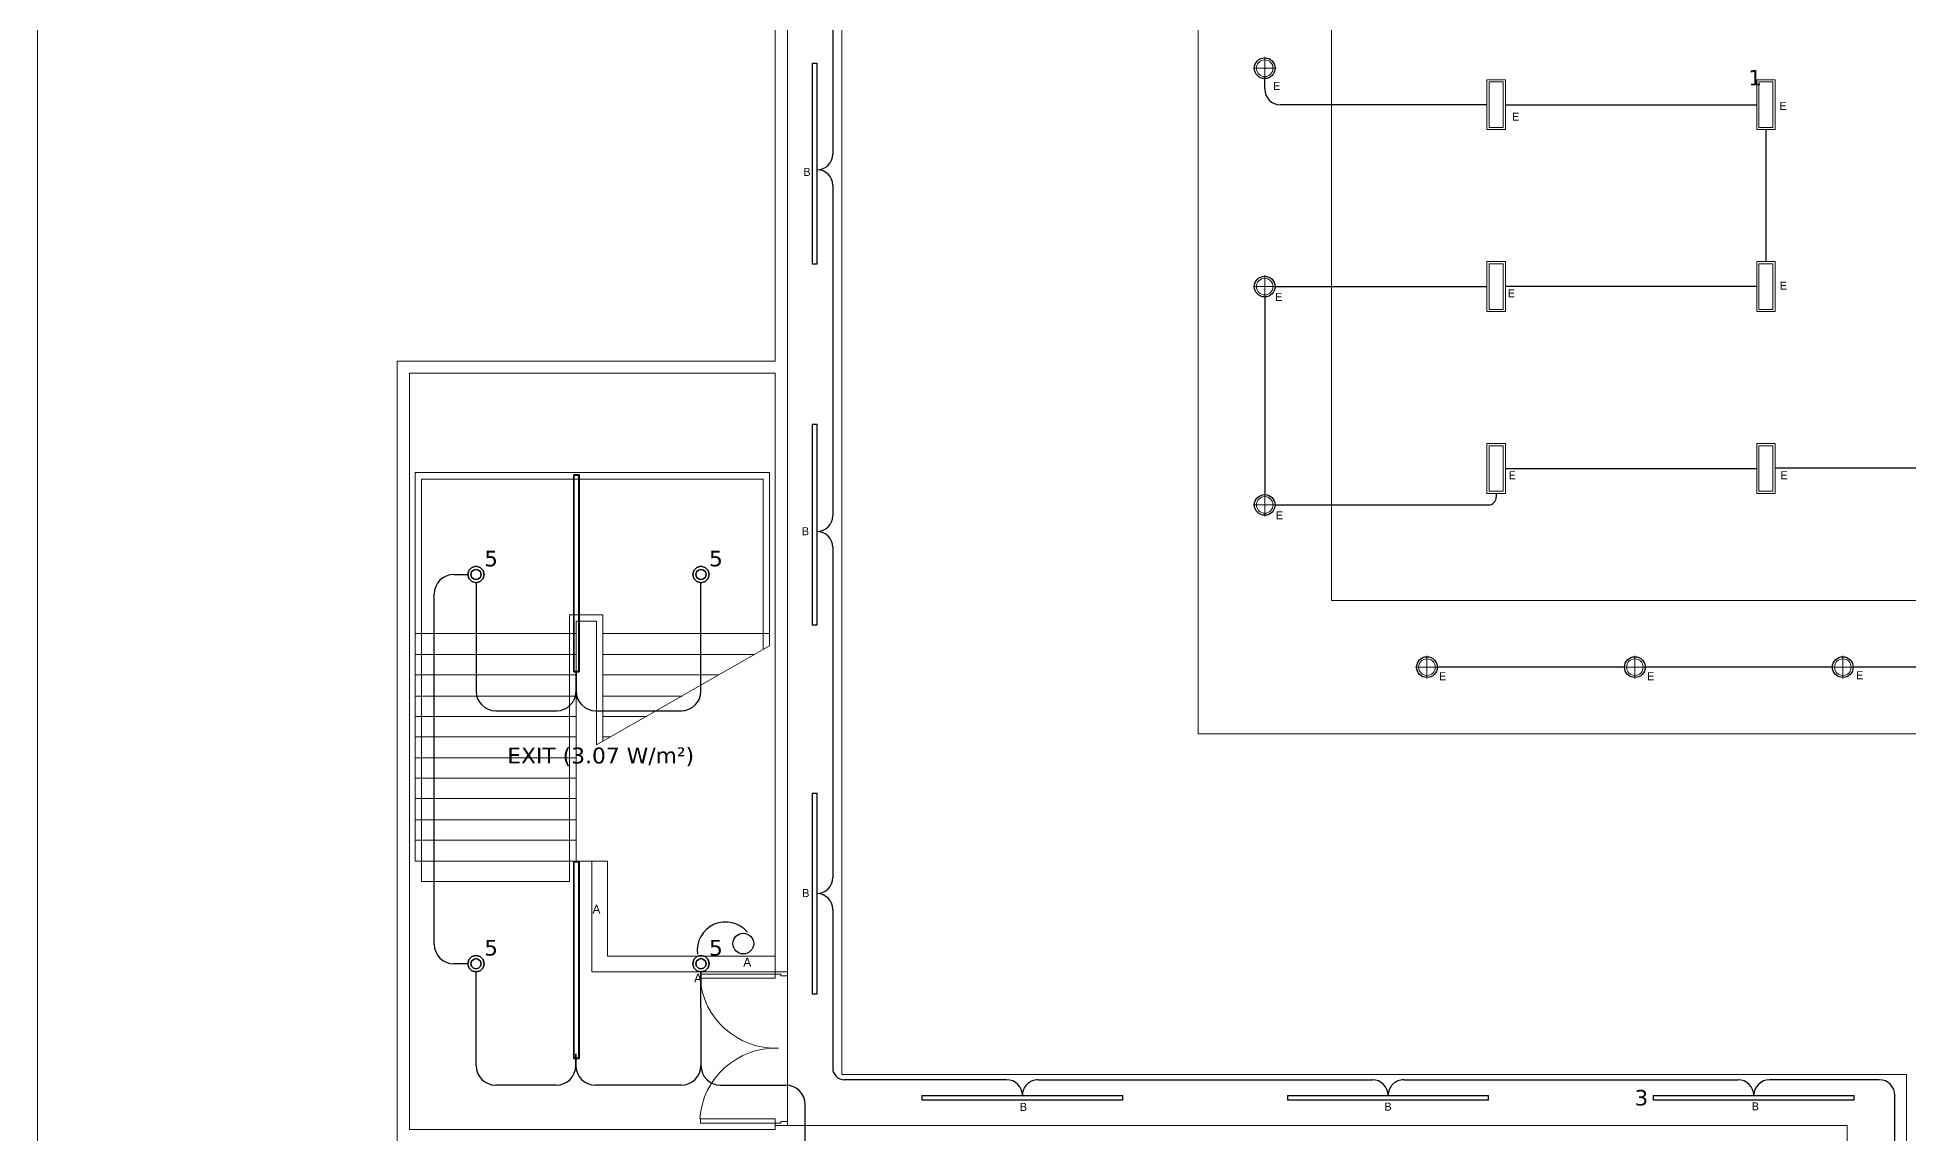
# Model space of a CAD drawing. Header units: inches. Extents: x -2 to 2474, y 1 to 287.
# Drawn here: x 5.35 to 46.24, y 136.59 to 160.55 of the extents above; entities that cross this region are included whole.
import ezdxf

# ---------------------------------------------------------------- set-up
doc = ezdxf.new("R2010")
doc.units = ezdxf.units.IN
doc.header["$MEASUREMENT"] = 0
for name, color, linetype in [('0.09', 2, 'Continuous'), ('0.25', 4, 'Continuous'), ('FLORESCENT', 2, 'Continuous'), ('PDF_0', 7, 'Continuous'), ('PDF_BORDER', 7, 'Continuous')]:
    doc.layers.add(name, color=color, linetype=linetype)
for name, color, linetype, true_color in [('DLX_APERT', 7, 'Continuous', 0x969696), ('DLX_CALC', 3, 'Continuous', 0x00ff00), ('DLX_DESC', 7, 'Continuous', 0x969696), ('DLX_LUM', 7, 'Continuous', 0xffd400), ('DLX_LUMKEY_IDX', 7, 'Continuous', 0x969696)]:
    doc.layers.add(name, color=color, linetype=linetype, true_color=true_color)
doc.layers.add('LIGHTS', color=1, linetype='Continuous', lineweight=0)
doc.styles.add('TableTextStyle', font='')
doc.styles.get('TableTextStyle').set_extended_font_data('VERDANA.TTF')

# ---------------------------------------------------------------- blocks, each defined once
blk = doc.blocks.new('FL')
at = {"color": 1}
for p, q in [((-220, 0), (220, 0)), ((0, -220), (0, 220))]:
    blk.add_line(p, q, dxfattribs=at)
blk.add_circle((0, 0), 160, dxfattribs=at)
at = {"layer": '0.09'}
blk.add_circle((0, 0), 200, dxfattribs=at)

msp = doc.modelspace()

# ---------------------------------------------------------------- linework, layer by layer
at = {"lineweight": 5}
for p, q in [((21.7371, 218.22183), (21.7422, 136.77047)), ((22.92814, 137.88653), (22.92814, 216.70837)), ((30.71414, 145.32785), (30.71414, 214.15903)), ((34.58395, 145.32785), (30.71414, 145.32785)), ((34.58395, 145.32785), (77.43942, 145.32785)), ((17.12236, 142.54527), (17.4653, 142.54527)), ((17.4653, 142.54527), (17.4653, 140.12874)), ((17.4653, 142.54527), (17.80824, 142.54527)), ((17.80824, 142.54527), (17.80824, 140.47168)), ((13.74632, 142.10106), (16.98021, 142.10106)), ((17.80824, 140.47168), (21.47567, 140.47168)), ((17.4653, 140.12874), (21.47567, 140.12874)), ((46.19618, 137.88653), (22.92814, 137.88653)), ((46.19618, 120.21643), (46.19618, 137.88653)), ((40.09719, 136.77047), (44.89839, 136.77047)), ((44.89839, 136.77047), (44.89839, 122.23574))]:
    msp.add_line(p, q, dxfattribs=at)
for points in [[(46.40343, 161.96058), (33.62915, 161.96058), (33.62915, 148.24286), (52.61927, 148.24286), (52.61927, 155.57327)], [(77.43942, 145.32785), (30.71414, 145.32785)]]:
    msp.add_lwpolyline(points, dxfattribs=at)
at = {"layer": '0.25'}
for p, q in [((22.73127, 165.21897), (22.73127, 157.99812)), ((32.17165, 159.41937), (32.17165, 159.62428)), ((37.02772, 159.07643), (32.51459, 159.07643)), ((37.02772, 159.07643), (37.02772, 159.07643)), ((37.43239, 159.07643), (42.92188, 159.07643)), ((42.92188, 159.07643), (42.92188, 159.07643)), ((43.12421, 158.53115), (43.12421, 155.647)), ((22.73127, 157.31224), (22.73127, 150.09138)), ((32.42106, 155.10172), (37.02772, 155.10172)), ((37.02772, 155.10172), (37.02772, 155.10172)), ((37.02772, 155.10172), (37.02772, 155.10172)), ((42.92188, 155.10172), (37.43239, 155.10172)), ((42.92188, 155.10172), (42.92188, 155.10172)), ((42.92188, 155.10172), (42.92188, 155.10172)), ((32.17165, 154.85231), (32.17165, 150.57916)), ((37.02772, 151.12701), (37.02772, 151.12701)), ((37.43239, 151.12701), (42.92188, 151.12701)), ((42.92188, 151.12701), (42.92188, 151.12701)), ((43.32655, 151.13987), (48.8932, 151.13987)), ((37.23005, 150.58173), (37.23005, 150.50122)), ((32.42106, 150.32975), (37.05858, 150.32975)), ((22.73127, 149.4055), (22.73127, 142.18465)), ((14.45036, 148.80896), (14.75835, 148.80896)), ((14.93791, 148.6294), (14.93791, 146.26166)), ((19.85212, 146.26166), (19.85212, 148.6294)), ((14.02168, 140.73227), (14.02168, 148.38028)), ((17.12236, 146.26166), (17.12236, 146.68528)), ((17.12236, 146.68528), (17.12236, 146.26166)), ((40.01062, 146.78536), (35.96545, 146.78536)), ((44.55461, 146.78536), (40.50944, 146.78536)), ((49.06903, 146.78536), (45.05343, 146.78536)), ((15.36658, 145.83298), (16.69368, 145.83298)), ((17.55104, 145.83298), (19.42344, 145.83298)), ((22.73127, 141.49273), (22.73127, 138.02623)), ((14.75835, 140.30359), (14.45036, 140.30359)), ((14.93791, 138.07936), (14.93791, 140.12403)), ((19.85212, 139.33529), (19.85212, 140.12403)), ((19.85212, 140.12403), (19.85212, 139.76396)), ((19.85212, 139.33529), (19.85212, 138.07936)), ((17.11824, 138.07936), (17.11824, 138.33645)), ((17.11824, 138.33645), (17.11824, 138.07936)), ((19.85212, 138.07936), (19.85212, 138.07936)), ((16.68956, 137.65068), (15.36658, 137.65068)), ((19.42344, 137.65068), (17.54691, 137.65068)), ((20.2808, 137.65068), (21.704, 137.65068)), ((26.5324, 137.76902), (22.98847, 137.76902)), ((26.87534, 137.42607), (26.87534, 137.42607)), ((26.87534, 137.42607), (26.87534, 137.42607)), ((27.21828, 137.76902), (34.52383, 137.76902)), ((34.86677, 137.42607), (34.86677, 137.42607)), ((35.20971, 137.76902), (42.51525, 137.76902)), ((42.8582, 137.42607), (42.8582, 137.42607)), ((45.60044, 137.76902), (43.20114, 137.76902)), ((45.94338, 133.28509), (45.94338, 137.42607)), ((22.13268, 128.46045), (22.13268, 137.222))]:
    msp.add_line(p, q, dxfattribs=at)
for centre, radius, start, end in [((32.51459, 159.41937), 0.34294, 180, 270), ((22.38832, 157.99812), 0.34294, 270, 0), ((22.38832, 157.31224), 0.34294, 0, 90), ((37.05858, 150.50122), 0.17147, 270, 0), ((22.38832, 150.09138), 0.34294, 270, 0), ((22.38832, 149.4055), 0.34294, 0, 90), ((14.45036, 148.38028), 0.42868, 90, 180), ((15.36658, 146.26166), 0.42868, 180, 270), ((16.69368, 146.26166), 0.42868, 270, 0), ((17.55104, 146.26166), 0.42868, 180, 270), ((19.42344, 146.26166), 0.42868, 270, 0), ((22.38832, 142.18465), 0.34294, 270, 0), ((22.38832, 141.49273), 0.34294, 0, 90), ((14.45036, 140.73227), 0.42868, 180, 270), ((15.36658, 138.07936), 0.42868, 180, 270), ((16.68956, 138.07936), 0.42868, 270, 0), ((17.54691, 138.07936), 0.42868, 180, 270), ((19.42344, 138.07936), 0.42868, 270, 0), ((20.2808, 138.07936), 0.42868, 180, 270), ((22.98847, 138.02623), 0.25721, 180, 270), ((21.704, 137.222), 0.42868, 0, 90), ((26.5324, 137.42607), 0.34294, 0, 90), ((27.21828, 137.42607), 0.34294, 89.999999, 180), ((34.52383, 137.42607), 0.34294, 0, 89.999999), ((35.20971, 137.42607), 0.34294, 89.999999, 180), ((42.51525, 137.42607), 0.34294, 0, 89.999999), ((43.20114, 137.42607), 0.34294, 90, 180), ((45.60044, 137.42607), 0.34294, 0, 90)]:
    msp.add_arc(centre, radius, start, end, dxfattribs=at)
at = {"layer": 'Defpoints', "color": 3, "transparency": 33554585}
msp.add_circle((20.77709, 140.74381), 0.22679, dxfattribs=at)
at = {"layer": 'DLX_APERT'}
msp.add_polyline3d([(21.33583, 136.71965, 0), (21.33583, 136.71965, 0)], dxfattribs=at)
msp.add_polyline3d([(21.33583, 136.71965, 0), (21.33583, 136.71965, 0)], dxfattribs=at)
at = {"layer": 'DLX_CALC', "transparency": 33554585}
msp.add_arc((20.39048, 140.59719), 0.62002, 39.656196, 187.55003, dxfattribs=at)
at = {"layer": 'DLX_LUM', "lineweight": 5, "transparency": 33554585}
for points in [[(37.07573, 154.60445, 0), (37.37752, 154.60445, 0)], [(37.37752, 154.60445, 0), (37.07573, 154.60445, 0)], [(42.96989, 154.60445, 0), (43.27168, 154.60445, 0)], [(43.27168, 154.60445, 0), (42.96989, 154.60445, 0)], [(37.07573, 150.62974, 0), (37.37752, 150.62974, 0)], [(37.37752, 150.62974, 0), (37.07573, 150.62974, 0)], [(42.96989, 150.62974, 0), (43.27168, 150.62974, 0)], [(43.27168, 150.62974, 0), (42.96989, 150.62974, 0)]]:
    msp.add_polyline3d(points, dxfattribs=at)
at = {"layer": 'DLX_LUM'}
for points in [[(17.0709, 150.98711, 0), (17.0709, 146.68528, 0)], [(17.0709, 146.68528, 0), (17.0709, 150.98711, 0)], [(17.0709, 150.98711, 0), (17.0709, 150.98711, 0)], [(17.18809, 150.98711, 0), (17.0709, 150.98711, 0)], [(17.0709, 150.98711, 0), (17.0709, 150.98711, 0)], [(17.0709, 150.98711, 0), (17.18809, 150.98711, 0)], [(17.0709, 150.98711, 0), (17.18809, 150.98711, 0)], [(17.0709, 146.68528, 0), (17.0709, 150.98711, 0)], [(17.18809, 150.98711, 0), (17.0709, 150.98711, 0)], [(17.0709, 150.98711, 0), (17.0709, 146.68528, 0)], [(17.07468, 150.98427, 0), (17.07468, 146.68811, 0)], [(17.18431, 150.98427, 0), (17.07468, 150.98427, 0)], [(17.07468, 146.68811, 0), (17.07468, 150.98427, 0)], [(17.07468, 150.98427, 0), (17.18431, 150.98427, 0)], [(17.18431, 146.68811, 0), (17.18431, 150.98427, 0)], [(17.18431, 150.98427, 0), (17.18431, 146.68811, 0)], [(17.18809, 146.68528, 0), (17.18809, 150.98711, 0)], [(17.18809, 150.98711, 0), (17.18809, 150.98711, 0)], [(17.18809, 150.98711, 0), (17.18809, 146.68528, 0)], [(17.18809, 150.98711, 0), (17.18809, 150.98711, 0)], [(17.18809, 150.98711, 0), (17.18809, 146.68528, 0)], [(17.18809, 146.68528, 0), (17.18809, 150.98711, 0)], [(14.7824, 148.89874, 0), (14.75835, 148.80896, 0)], [(14.75835, 148.80896, 0), (14.7824, 148.89874, 0)], [(14.75835, 148.80896, 0), (14.7824, 148.89874, 0)], [(14.7824, 148.89874, 0), (14.75835, 148.80896, 0)], [(14.84813, 148.96446, 0), (14.7824, 148.89874, 0)], [(14.7824, 148.89874, 0), (14.84813, 148.96446, 0)], [(14.7824, 148.89874, 0), (14.84813, 148.96446, 0)], [(14.84813, 148.96446, 0), (14.7824, 148.89874, 0)], [(14.7824, 148.89874, 0), (14.7824, 148.89874, 0)], [(14.7824, 148.89874, 0), (14.7824, 148.89874, 0)], [(14.84133, 148.86472, 0), (14.82639, 148.80896, 0)], [(14.82639, 148.80896, 0), (14.84133, 148.86472, 0)], [(14.88215, 148.90553, 0), (14.84133, 148.86472, 0)], [(14.84133, 148.86472, 0), (14.88215, 148.90553, 0)], [(14.93791, 148.98852, 0), (14.84813, 148.96446, 0)], [(14.84813, 148.96446, 0), (14.93791, 148.98852, 0)], [(14.84813, 148.96446, 0), (14.93791, 148.98852, 0)], [(14.93791, 148.98852, 0), (14.84813, 148.96446, 0)], [(14.84813, 148.96446, 0), (14.84813, 148.96446, 0)], [(14.84813, 148.96446, 0), (14.84813, 148.96446, 0)], [(14.93791, 148.92047, 0), (14.88215, 148.90553, 0)], [(14.88215, 148.90553, 0), (14.93791, 148.92047, 0)], [(15.02768, 148.96446, 0), (14.93791, 148.98852, 0)], [(14.93791, 148.98852, 0), (14.93791, 148.98852, 0)], [(14.93791, 148.98852, 0), (15.02768, 148.96446, 0)], [(14.93791, 148.98852, 0), (14.93791, 148.98852, 0)], [(14.93791, 148.98852, 0), (15.02768, 148.96446, 0)], [(15.02768, 148.96446, 0), (14.93791, 148.98852, 0)], [(14.99366, 148.90553, 0), (14.93791, 148.92047, 0)], [(14.93791, 148.92047, 0), (14.99366, 148.90553, 0)], [(15.03448, 148.86472, 0), (14.99366, 148.90553, 0)], [(14.99366, 148.90553, 0), (15.03448, 148.86472, 0)], [(15.09341, 148.89874, 0), (15.02768, 148.96446, 0)], [(15.02768, 148.96446, 0), (15.02768, 148.96446, 0)], [(15.02768, 148.96446, 0), (15.09341, 148.89874, 0)], [(15.02768, 148.96446, 0), (15.02768, 148.96446, 0)], [(15.02768, 148.96446, 0), (15.09341, 148.89874, 0)], [(15.09341, 148.89874, 0), (15.02768, 148.96446, 0)], [(15.04942, 148.80896, 0), (15.03448, 148.86472, 0)], [(15.03448, 148.86472, 0), (15.04942, 148.80896, 0)], [(15.11746, 148.80896, 0), (15.09341, 148.89874, 0)], [(15.09341, 148.89874, 0), (15.09341, 148.89874, 0)], [(15.09341, 148.89874, 0), (15.11746, 148.80896, 0)], [(15.09341, 148.89874, 0), (15.09341, 148.89874, 0)], [(15.09341, 148.89874, 0), (15.11746, 148.80896, 0)], [(15.11746, 148.80896, 0), (15.09341, 148.89874, 0)], [(19.69662, 148.89874, 0), (19.67256, 148.80896, 0)], [(19.67256, 148.80896, 0), (19.69662, 148.89874, 0)], [(19.67256, 148.80896, 0), (19.69662, 148.89874, 0)], [(19.69662, 148.89874, 0), (19.67256, 148.80896, 0)], [(19.76234, 148.96446, 0), (19.69662, 148.89874, 0)], [(19.69662, 148.89874, 0), (19.76234, 148.96446, 0)], [(19.69662, 148.89874, 0), (19.76234, 148.96446, 0)], [(19.76234, 148.96446, 0), (19.69662, 148.89874, 0)], [(19.69662, 148.89874, 0), (19.69662, 148.89874, 0)], [(19.69662, 148.89874, 0), (19.69662, 148.89874, 0)], [(19.75554, 148.86472, 0), (19.7406, 148.80896, 0)], [(19.7406, 148.80896, 0), (19.75554, 148.86472, 0)], [(19.79636, 148.90553, 0), (19.75554, 148.86472, 0)], [(19.75554, 148.86472, 0), (19.79636, 148.90553, 0)], [(19.85212, 148.98852, 0), (19.76234, 148.96446, 0)], [(19.76234, 148.96446, 0), (19.85212, 148.98852, 0)], [(19.76234, 148.96446, 0), (19.85212, 148.98852, 0)], [(19.85212, 148.98852, 0), (19.76234, 148.96446, 0)], [(19.76234, 148.96446, 0), (19.76234, 148.96446, 0)], [(19.76234, 148.96446, 0), (19.76234, 148.96446, 0)], [(19.85212, 148.92047, 0), (19.79636, 148.90553, 0)], [(19.79636, 148.90553, 0), (19.85212, 148.92047, 0)], [(19.9419, 148.96446, 0), (19.85212, 148.98852, 0)], [(19.85212, 148.98852, 0), (19.85212, 148.98852, 0)], [(19.85212, 148.98852, 0), (19.9419, 148.96446, 0)], [(19.85212, 148.98852, 0), (19.85212, 148.98852, 0)], [(19.85212, 148.98852, 0), (19.9419, 148.96446, 0)], [(19.9419, 148.96446, 0), (19.85212, 148.98852, 0)], [(19.90788, 148.90553, 0), (19.85212, 148.92047, 0)], [(19.85212, 148.92047, 0), (19.90788, 148.90553, 0)], [(19.94869, 148.86472, 0), (19.90788, 148.90553, 0)], [(19.90788, 148.90553, 0), (19.94869, 148.86472, 0)], [(20.00762, 148.89874, 0), (19.9419, 148.96446, 0)], [(19.9419, 148.96446, 0), (19.9419, 148.96446, 0)], [(19.9419, 148.96446, 0), (20.00762, 148.89874, 0)], [(19.9419, 148.96446, 0), (19.9419, 148.96446, 0)], [(19.9419, 148.96446, 0), (20.00762, 148.89874, 0)], [(20.00762, 148.89874, 0), (19.9419, 148.96446, 0)], [(19.96363, 148.80896, 0), (19.94869, 148.86472, 0)], [(19.94869, 148.86472, 0), (19.96363, 148.80896, 0)], [(20.03168, 148.80896, 0), (20.00762, 148.89874, 0)], [(20.00762, 148.89874, 0), (20.00762, 148.89874, 0)], [(20.00762, 148.89874, 0), (20.03168, 148.80896, 0)], [(20.00762, 148.89874, 0), (20.00762, 148.89874, 0)], [(20.00762, 148.89874, 0), (20.03168, 148.80896, 0)], [(20.03168, 148.80896, 0), (20.00762, 148.89874, 0)], [(14.75835, 148.80896, 0), (14.75835, 148.80896, 0)], [(14.75835, 148.80896, 0), (14.7824, 148.71918, 0)], [(14.7824, 148.71918, 0), (14.75835, 148.80896, 0)], [(14.75835, 148.80896, 0), (14.75835, 148.80896, 0)], [(14.7824, 148.71918, 0), (14.75835, 148.80896, 0)], [(14.75835, 148.80896, 0), (14.7824, 148.71918, 0)], [(14.7824, 148.71918, 0), (14.7824, 148.71918, 0)], [(14.7824, 148.71918, 0), (14.84813, 148.65346, 0)], [(14.84813, 148.65346, 0), (14.7824, 148.71918, 0)], [(14.7824, 148.71918, 0), (14.7824, 148.71918, 0)], [(14.84813, 148.65346, 0), (14.7824, 148.71918, 0)], [(14.7824, 148.71918, 0), (14.84813, 148.65346, 0)], [(14.82639, 148.80896, 0), (14.84133, 148.75321, 0)], [(14.84133, 148.75321, 0), (14.82639, 148.80896, 0)], [(14.84133, 148.75321, 0), (14.88215, 148.71239, 0)], [(14.88215, 148.71239, 0), (14.84133, 148.75321, 0)], [(14.84813, 148.65346, 0), (14.84813, 148.65346, 0)], [(14.84813, 148.65346, 0), (14.93791, 148.6294, 0)], [(14.93791, 148.6294, 0), (14.84813, 148.65346, 0)], [(14.84813, 148.65346, 0), (14.84813, 148.65346, 0)], [(14.93791, 148.6294, 0), (14.84813, 148.65346, 0)], [(14.84813, 148.65346, 0), (14.93791, 148.6294, 0)], [(14.88215, 148.71239, 0), (14.93791, 148.69745, 0)], [(14.93791, 148.69745, 0), (14.88215, 148.71239, 0)], [(14.93791, 148.69745, 0), (14.99366, 148.71239, 0)], [(14.99366, 148.71239, 0), (14.93791, 148.69745, 0)], [(14.93791, 148.6294, 0), (15.02768, 148.65346, 0)], [(15.02768, 148.65346, 0), (14.93791, 148.6294, 0)], [(15.02768, 148.65346, 0), (14.93791, 148.6294, 0)], [(14.93791, 148.6294, 0), (15.02768, 148.65346, 0)], [(14.93791, 148.6294, 0), (14.93791, 148.6294, 0)], [(14.93791, 148.6294, 0), (14.93791, 148.6294, 0)], [(14.99366, 148.71239, 0), (15.03448, 148.75321, 0)], [(15.03448, 148.75321, 0), (14.99366, 148.71239, 0)], [(15.02768, 148.65346, 0), (15.09341, 148.71918, 0)], [(15.09341, 148.71918, 0), (15.02768, 148.65346, 0)], [(15.09341, 148.71918, 0), (15.02768, 148.65346, 0)], [(15.02768, 148.65346, 0), (15.09341, 148.71918, 0)], [(15.02768, 148.65346, 0), (15.02768, 148.65346, 0)], [(15.02768, 148.65346, 0), (15.02768, 148.65346, 0)], [(15.03448, 148.75321, 0), (15.04942, 148.80896, 0)], [(15.04942, 148.80896, 0), (15.03448, 148.75321, 0)], [(15.09341, 148.71918, 0), (15.11746, 148.80896, 0)], [(15.11746, 148.80896, 0), (15.09341, 148.71918, 0)], [(15.11746, 148.80896, 0), (15.09341, 148.71918, 0)], [(15.09341, 148.71918, 0), (15.11746, 148.80896, 0)], [(15.09341, 148.71918, 0), (15.09341, 148.71918, 0)], [(15.09341, 148.71918, 0), (15.09341, 148.71918, 0)], [(15.11746, 148.80896, 0), (15.11746, 148.80896, 0)], [(15.11746, 148.80896, 0), (15.11746, 148.80896, 0)], [(19.67256, 148.80896, 0), (19.67256, 148.80896, 0)], [(19.67256, 148.80896, 0), (19.69662, 148.71918, 0)], [(19.69662, 148.71918, 0), (19.67256, 148.80896, 0)], [(19.67256, 148.80896, 0), (19.67256, 148.80896, 0)], [(19.69662, 148.71918, 0), (19.67256, 148.80896, 0)], [(19.67256, 148.80896, 0), (19.69662, 148.71918, 0)], [(19.69662, 148.71918, 0), (19.69662, 148.71918, 0)], [(19.69662, 148.71918, 0), (19.76234, 148.65346, 0)], [(19.76234, 148.65346, 0), (19.69662, 148.71918, 0)], [(19.69662, 148.71918, 0), (19.69662, 148.71918, 0)], [(19.76234, 148.65346, 0), (19.69662, 148.71918, 0)], [(19.69662, 148.71918, 0), (19.76234, 148.65346, 0)], [(19.7406, 148.80896, 0), (19.75554, 148.75321, 0)], [(19.75554, 148.75321, 0), (19.7406, 148.80896, 0)], [(19.75554, 148.75321, 0), (19.79636, 148.71239, 0)], [(19.79636, 148.71239, 0), (19.75554, 148.75321, 0)], [(19.76234, 148.65346, 0), (19.76234, 148.65346, 0)], [(19.76234, 148.65346, 0), (19.85212, 148.6294, 0)], [(19.85212, 148.6294, 0), (19.76234, 148.65346, 0)], [(19.76234, 148.65346, 0), (19.76234, 148.65346, 0)], [(19.85212, 148.6294, 0), (19.76234, 148.65346, 0)], [(19.76234, 148.65346, 0), (19.85212, 148.6294, 0)], [(19.79636, 148.71239, 0), (19.85212, 148.69745, 0)], [(19.85212, 148.69745, 0), (19.79636, 148.71239, 0)], [(19.85212, 148.69745, 0), (19.90788, 148.71239, 0)], [(19.90788, 148.71239, 0), (19.85212, 148.69745, 0)], [(19.85212, 148.6294, 0), (19.9419, 148.65346, 0)], [(19.9419, 148.65346, 0), (19.85212, 148.6294, 0)], [(19.9419, 148.65346, 0), (19.85212, 148.6294, 0)], [(19.85212, 148.6294, 0), (19.9419, 148.65346, 0)], [(19.85212, 148.6294, 0), (19.85212, 148.6294, 0)], [(19.85212, 148.6294, 0), (19.85212, 148.6294, 0)], [(19.90788, 148.71239, 0), (19.94869, 148.75321, 0)], [(19.94869, 148.75321, 0), (19.90788, 148.71239, 0)], [(19.9419, 148.65346, 0), (20.00762, 148.71918, 0)], [(20.00762, 148.71918, 0), (19.9419, 148.65346, 0)], [(20.00762, 148.71918, 0), (19.9419, 148.65346, 0)], [(19.9419, 148.65346, 0), (20.00762, 148.71918, 0)], [(19.9419, 148.65346, 0), (19.9419, 148.65346, 0)], [(19.9419, 148.65346, 0), (19.9419, 148.65346, 0)], [(19.94869, 148.75321, 0), (19.96363, 148.80896, 0)], [(19.96363, 148.80896, 0), (19.94869, 148.75321, 0)], [(20.00762, 148.71918, 0), (20.03168, 148.80896, 0)], [(20.03168, 148.80896, 0), (20.00762, 148.71918, 0)], [(20.03168, 148.80896, 0), (20.00762, 148.71918, 0)], [(20.00762, 148.71918, 0), (20.03168, 148.80896, 0)], [(20.00762, 148.71918, 0), (20.00762, 148.71918, 0)], [(20.00762, 148.71918, 0), (20.00762, 148.71918, 0)], [(20.03168, 148.80896, 0), (20.03168, 148.80896, 0)], [(20.03168, 148.80896, 0), (20.03168, 148.80896, 0)], [(17.0709, 146.68528, 0), (17.0709, 146.68528, 0)], [(17.0709, 146.68528, 0), (17.18809, 146.68528, 0)], [(17.18809, 146.68528, 0), (17.0709, 146.68528, 0)], [(17.0709, 146.68528, 0), (17.0709, 146.68528, 0)], [(17.18809, 146.68528, 0), (17.0709, 146.68528, 0)], [(17.0709, 146.68528, 0), (17.18809, 146.68528, 0)], [(17.07468, 146.68811, 0), (17.18431, 146.68811, 0)], [(17.18431, 146.68811, 0), (17.07468, 146.68811, 0)], [(17.18809, 146.68528, 0), (17.18809, 146.68528, 0)], [(17.18809, 146.68528, 0), (17.18809, 146.68528, 0)], [(17.0709, 142.5362, 0), (17.0709, 138.23437, 0)], [(17.0709, 138.23437, 0), (17.0709, 142.5362, 0)], [(17.0709, 142.5362, 0), (17.0709, 142.5362, 0)], [(17.18809, 142.5362, 0), (17.0709, 142.5362, 0)], [(17.0709, 142.5362, 0), (17.0709, 142.5362, 0)], [(17.0709, 142.5362, 0), (17.18809, 142.5362, 0)], [(17.0709, 142.5362, 0), (17.18809, 142.5362, 0)], [(17.0709, 138.23437, 0), (17.0709, 142.5362, 0)], [(17.18809, 142.5362, 0), (17.0709, 142.5362, 0)], [(17.0709, 142.5362, 0), (17.0709, 138.23437, 0)], [(17.07468, 142.53336, 0), (17.07468, 138.2372, 0)], [(17.18431, 142.53336, 0), (17.07468, 142.53336, 0)], [(17.07468, 138.2372, 0), (17.07468, 142.53336, 0)], [(17.07468, 142.53336, 0), (17.18431, 142.53336, 0)], [(17.18431, 138.2372, 0), (17.18431, 142.53336, 0)], [(17.18431, 142.53336, 0), (17.18431, 138.2372, 0)], [(17.18809, 138.23437, 0), (17.18809, 142.5362, 0)], [(17.18809, 142.5362, 0), (17.18809, 142.5362, 0)], [(17.18809, 142.5362, 0), (17.18809, 138.23437, 0)], [(17.18809, 142.5362, 0), (17.18809, 142.5362, 0)], [(17.18809, 142.5362, 0), (17.18809, 138.23437, 0)], [(17.18809, 138.23437, 0), (17.18809, 142.5362, 0)], [(14.7824, 140.39337, 0), (14.75835, 140.30359, 0)], [(14.75835, 140.30359, 0), (14.7824, 140.39337, 0)], [(14.75835, 140.30359, 0), (14.7824, 140.39337, 0)], [(14.7824, 140.39337, 0), (14.75835, 140.30359, 0)], [(14.75835, 140.30359, 0), (14.75835, 140.30359, 0)], [(14.75835, 140.30359, 0), (14.7824, 140.21381, 0)], [(14.7824, 140.21381, 0), (14.75835, 140.30359, 0)], [(14.75835, 140.30359, 0), (14.75835, 140.30359, 0)], [(14.7824, 140.21381, 0), (14.75835, 140.30359, 0)], [(14.75835, 140.30359, 0), (14.7824, 140.21381, 0)], [(14.84813, 140.45909, 0), (14.7824, 140.39337, 0)], [(14.7824, 140.39337, 0), (14.84813, 140.45909, 0)], [(14.7824, 140.39337, 0), (14.84813, 140.45909, 0)], [(14.84813, 140.45909, 0), (14.7824, 140.39337, 0)], [(14.7824, 140.39337, 0), (14.7824, 140.39337, 0)], [(14.7824, 140.39337, 0), (14.7824, 140.39337, 0)], [(14.84133, 140.35935, 0), (14.82639, 140.30359, 0)], [(14.82639, 140.30359, 0), (14.84133, 140.35935, 0)], [(14.82639, 140.30359, 0), (14.84133, 140.24784, 0)], [(14.84133, 140.24784, 0), (14.82639, 140.30359, 0)], [(14.88215, 140.40017, 0), (14.84133, 140.35935, 0)], [(14.84133, 140.35935, 0), (14.88215, 140.40017, 0)], [(14.93791, 140.48315, 0), (14.84813, 140.45909, 0)], [(14.84813, 140.45909, 0), (14.93791, 140.48315, 0)], [(14.84813, 140.45909, 0), (14.93791, 140.48315, 0)], [(14.93791, 140.48315, 0), (14.84813, 140.45909, 0)], [(14.84813, 140.45909, 0), (14.84813, 140.45909, 0)], [(14.84813, 140.45909, 0), (14.84813, 140.45909, 0)], [(14.93791, 140.4151, 0), (14.88215, 140.40017, 0)], [(14.88215, 140.40017, 0), (14.93791, 140.4151, 0)], [(15.02768, 140.45909, 0), (14.93791, 140.48315, 0)], [(14.93791, 140.48315, 0), (14.93791, 140.48315, 0)], [(14.93791, 140.48315, 0), (15.02768, 140.45909, 0)], [(14.93791, 140.48315, 0), (14.93791, 140.48315, 0)], [(14.93791, 140.48315, 0), (15.02768, 140.45909, 0)], [(15.02768, 140.45909, 0), (14.93791, 140.48315, 0)], [(14.99366, 140.40017, 0), (14.93791, 140.4151, 0)], [(14.93791, 140.4151, 0), (14.99366, 140.40017, 0)], [(15.03448, 140.35935, 0), (14.99366, 140.40017, 0)], [(14.99366, 140.40017, 0), (15.03448, 140.35935, 0)], [(15.09341, 140.39337, 0), (15.02768, 140.45909, 0)], [(15.02768, 140.45909, 0), (15.02768, 140.45909, 0)], [(15.02768, 140.45909, 0), (15.09341, 140.39337, 0)], [(15.02768, 140.45909, 0), (15.02768, 140.45909, 0)], [(15.02768, 140.45909, 0), (15.09341, 140.39337, 0)], [(15.09341, 140.39337, 0), (15.02768, 140.45909, 0)], [(15.04942, 140.30359, 0), (15.03448, 140.35935, 0)], [(15.03448, 140.35935, 0), (15.04942, 140.30359, 0)], [(15.03448, 140.24784, 0), (15.04942, 140.30359, 0)], [(15.04942, 140.30359, 0), (15.03448, 140.24784, 0)], [(15.11746, 140.30359, 0), (15.09341, 140.39337, 0)], [(15.09341, 140.39337, 0), (15.09341, 140.39337, 0)], [(15.09341, 140.39337, 0), (15.11746, 140.30359, 0)], [(15.09341, 140.39337, 0), (15.09341, 140.39337, 0)], [(15.09341, 140.39337, 0), (15.11746, 140.30359, 0)], [(15.11746, 140.30359, 0), (15.09341, 140.39337, 0)], [(15.09341, 140.21381, 0), (15.11746, 140.30359, 0)], [(15.11746, 140.30359, 0), (15.09341, 140.21381, 0)], [(15.11746, 140.30359, 0), (15.09341, 140.21381, 0)], [(15.09341, 140.21381, 0), (15.11746, 140.30359, 0)], [(15.11746, 140.30359, 0), (15.11746, 140.30359, 0)], [(15.11746, 140.30359, 0), (15.11746, 140.30359, 0)], [(19.69662, 140.39337, 0), (19.67256, 140.30359, 0)], [(19.67256, 140.30359, 0), (19.69662, 140.39337, 0)], [(19.67256, 140.30359, 0), (19.69662, 140.39337, 0)], [(19.69662, 140.39337, 0), (19.67256, 140.30359, 0)], [(19.67256, 140.30359, 0), (19.67256, 140.30359, 0)], [(19.67256, 140.30359, 0), (19.69662, 140.21381, 0)], [(19.69662, 140.21381, 0), (19.67256, 140.30359, 0)], [(19.67256, 140.30359, 0), (19.67256, 140.30359, 0)], [(19.69662, 140.21381, 0), (19.67256, 140.30359, 0)], [(19.67256, 140.30359, 0), (19.69662, 140.21381, 0)], [(19.76234, 140.45909, 0), (19.69662, 140.39337, 0)], [(19.69662, 140.39337, 0), (19.76234, 140.45909, 0)], [(19.69662, 140.39337, 0), (19.76234, 140.45909, 0)], [(19.76234, 140.45909, 0), (19.69662, 140.39337, 0)], [(19.69662, 140.39337, 0), (19.69662, 140.39337, 0)], [(19.69662, 140.39337, 0), (19.69662, 140.39337, 0)], [(19.75554, 140.35935, 0), (19.7406, 140.30359, 0)], [(19.7406, 140.30359, 0), (19.75554, 140.35935, 0)], [(19.7406, 140.30359, 0), (19.75554, 140.24784, 0)], [(19.75554, 140.24784, 0), (19.7406, 140.30359, 0)], [(19.79636, 140.40017, 0), (19.75554, 140.35935, 0)], [(19.75554, 140.35935, 0), (19.79636, 140.40017, 0)], [(19.85212, 140.48315, 0), (19.76234, 140.45909, 0)], [(19.76234, 140.45909, 0), (19.85212, 140.48315, 0)], [(19.76234, 140.45909, 0), (19.85212, 140.48315, 0)], [(19.85212, 140.48315, 0), (19.76234, 140.45909, 0)], [(19.76234, 140.45909, 0), (19.76234, 140.45909, 0)], [(19.76234, 140.45909, 0), (19.76234, 140.45909, 0)], [(19.85212, 140.4151, 0), (19.79636, 140.40017, 0)], [(19.79636, 140.40017, 0), (19.85212, 140.4151, 0)], [(19.9419, 140.45909, 0), (19.85212, 140.48315, 0)], [(19.85212, 140.48315, 0), (19.85212, 140.48315, 0)], [(19.85212, 140.48315, 0), (19.9419, 140.45909, 0)], [(19.85212, 140.48315, 0), (19.85212, 140.48315, 0)], [(19.85212, 140.48315, 0), (19.9419, 140.45909, 0)], [(19.9419, 140.45909, 0), (19.85212, 140.48315, 0)], [(19.90788, 140.40017, 0), (19.85212, 140.4151, 0)], [(19.85212, 140.4151, 0), (19.90788, 140.40017, 0)], [(19.94869, 140.35935, 0), (19.90788, 140.40017, 0)], [(19.90788, 140.40017, 0), (19.94869, 140.35935, 0)], [(20.00762, 140.39337, 0), (19.9419, 140.45909, 0)], [(19.9419, 140.45909, 0), (19.9419, 140.45909, 0)], [(19.9419, 140.45909, 0), (20.00762, 140.39337, 0)], [(19.9419, 140.45909, 0), (19.9419, 140.45909, 0)], [(19.9419, 140.45909, 0), (20.00762, 140.39337, 0)], [(20.00762, 140.39337, 0), (19.9419, 140.45909, 0)], [(19.96363, 140.30359, 0), (19.94869, 140.35935, 0)], [(19.94869, 140.35935, 0), (19.96363, 140.30359, 0)], [(19.94869, 140.24784, 0), (19.96363, 140.30359, 0)], [(19.96363, 140.30359, 0), (19.94869, 140.24784, 0)], [(20.03168, 140.30359, 0), (20.00762, 140.39337, 0)], [(20.00762, 140.39337, 0), (20.00762, 140.39337, 0)], [(20.00762, 140.39337, 0), (20.03168, 140.30359, 0)], [(20.00762, 140.39337, 0), (20.00762, 140.39337, 0)], [(20.00762, 140.39337, 0), (20.03168, 140.30359, 0)], [(20.03168, 140.30359, 0), (20.00762, 140.39337, 0)], [(20.00762, 140.21381, 0), (20.03168, 140.30359, 0)], [(20.03168, 140.30359, 0), (20.00762, 140.21381, 0)], [(20.03168, 140.30359, 0), (20.00762, 140.21381, 0)], [(20.00762, 140.21381, 0), (20.03168, 140.30359, 0)], [(20.03168, 140.30359, 0), (20.03168, 140.30359, 0)], [(20.03168, 140.30359, 0), (20.03168, 140.30359, 0)], [(14.7824, 140.21381, 0), (14.7824, 140.21381, 0)], [(14.7824, 140.21381, 0), (14.84813, 140.14809, 0)], [(14.84813, 140.14809, 0), (14.7824, 140.21381, 0)], [(14.7824, 140.21381, 0), (14.7824, 140.21381, 0)], [(14.84813, 140.14809, 0), (14.7824, 140.21381, 0)], [(14.7824, 140.21381, 0), (14.84813, 140.14809, 0)], [(14.84133, 140.24784, 0), (14.88215, 140.20702, 0)], [(14.88215, 140.20702, 0), (14.84133, 140.24784, 0)], [(14.84813, 140.14809, 0), (14.84813, 140.14809, 0)], [(14.84813, 140.14809, 0), (14.93791, 140.12403, 0)], [(14.93791, 140.12403, 0), (14.84813, 140.14809, 0)], [(14.84813, 140.14809, 0), (14.84813, 140.14809, 0)], [(14.93791, 140.12403, 0), (14.84813, 140.14809, 0)], [(14.84813, 140.14809, 0), (14.93791, 140.12403, 0)], [(14.88215, 140.20702, 0), (14.93791, 140.19208, 0)], [(14.93791, 140.19208, 0), (14.88215, 140.20702, 0)], [(14.93791, 140.19208, 0), (14.99366, 140.20702, 0)], [(14.99366, 140.20702, 0), (14.93791, 140.19208, 0)], [(14.93791, 140.12403, 0), (15.02768, 140.14809, 0)], [(15.02768, 140.14809, 0), (14.93791, 140.12403, 0)], [(15.02768, 140.14809, 0), (14.93791, 140.12403, 0)], [(14.93791, 140.12403, 0), (15.02768, 140.14809, 0)], [(14.93791, 140.12403, 0), (14.93791, 140.12403, 0)], [(14.93791, 140.12403, 0), (14.93791, 140.12403, 0)], [(14.99366, 140.20702, 0), (15.03448, 140.24784, 0)], [(15.03448, 140.24784, 0), (14.99366, 140.20702, 0)], [(15.02768, 140.14809, 0), (15.09341, 140.21381, 0)], [(15.09341, 140.21381, 0), (15.02768, 140.14809, 0)], [(15.09341, 140.21381, 0), (15.02768, 140.14809, 0)], [(15.02768, 140.14809, 0), (15.09341, 140.21381, 0)], [(15.02768, 140.14809, 0), (15.02768, 140.14809, 0)], [(15.02768, 140.14809, 0), (15.02768, 140.14809, 0)], [(15.09341, 140.21381, 0), (15.09341, 140.21381, 0)], [(15.09341, 140.21381, 0), (15.09341, 140.21381, 0)], [(19.69662, 140.21381, 0), (19.69662, 140.21381, 0)], [(19.69662, 140.21381, 0), (19.76234, 140.14809, 0)], [(19.76234, 140.14809, 0), (19.69662, 140.21381, 0)], [(19.69662, 140.21381, 0), (19.69662, 140.21381, 0)], [(19.76234, 140.14809, 0), (19.69662, 140.21381, 0)], [(19.69662, 140.21381, 0), (19.76234, 140.14809, 0)], [(19.75554, 140.24784, 0), (19.79636, 140.20702, 0)], [(19.79636, 140.20702, 0), (19.75554, 140.24784, 0)], [(19.76234, 140.14809, 0), (19.76234, 140.14809, 0)], [(19.76234, 140.14809, 0), (19.85212, 140.12403, 0)], [(19.85212, 140.12403, 0), (19.76234, 140.14809, 0)], [(19.76234, 140.14809, 0), (19.76234, 140.14809, 0)], [(19.85212, 140.12403, 0), (19.76234, 140.14809, 0)], [(19.76234, 140.14809, 0), (19.85212, 140.12403, 0)], [(19.79636, 140.20702, 0), (19.85212, 140.19208, 0)], [(19.85212, 140.19208, 0), (19.79636, 140.20702, 0)], [(19.85212, 140.19208, 0), (19.90788, 140.20702, 0)], [(19.90788, 140.20702, 0), (19.85212, 140.19208, 0)], [(19.85212, 140.12403, 0), (19.9419, 140.14809, 0)], [(19.9419, 140.14809, 0), (19.85212, 140.12403, 0)], [(19.9419, 140.14809, 0), (19.85212, 140.12403, 0)], [(19.85212, 140.12403, 0), (19.9419, 140.14809, 0)], [(19.85212, 140.12403, 0), (19.85212, 140.12403, 0)], [(19.85212, 140.12403, 0), (19.85212, 140.12403, 0)], [(19.90788, 140.20702, 0), (19.94869, 140.24784, 0)], [(19.94869, 140.24784, 0), (19.90788, 140.20702, 0)], [(19.9419, 140.14809, 0), (20.00762, 140.21381, 0)], [(20.00762, 140.21381, 0), (19.9419, 140.14809, 0)], [(20.00762, 140.21381, 0), (19.9419, 140.14809, 0)], [(19.9419, 140.14809, 0), (20.00762, 140.21381, 0)], [(19.9419, 140.14809, 0), (19.9419, 140.14809, 0)], [(19.9419, 140.14809, 0), (19.9419, 140.14809, 0)], [(20.00762, 140.21381, 0), (20.00762, 140.21381, 0)], [(20.00762, 140.21381, 0), (20.00762, 140.21381, 0)], [(17.0709, 138.23437, 0), (17.0709, 138.23437, 0)], [(17.0709, 138.23437, 0), (17.18809, 138.23437, 0)], [(17.18809, 138.23437, 0), (17.0709, 138.23437, 0)], [(17.0709, 138.23437, 0), (17.0709, 138.23437, 0)], [(17.18809, 138.23437, 0), (17.0709, 138.23437, 0)], [(17.0709, 138.23437, 0), (17.18809, 138.23437, 0)], [(17.07468, 138.2372, 0), (17.18431, 138.2372, 0)], [(17.18431, 138.2372, 0), (17.07468, 138.2372, 0)], [(17.18809, 138.23437, 0), (17.18809, 138.23437, 0)], [(17.18809, 138.23437, 0), (17.18809, 138.23437, 0)]]:
    msp.add_polyline3d(points, dxfattribs=at)
at = {"layer": 'FLORESCENT', "lineweight": 5}
for p, q in [((37.02772, 159.62171), (37.02772, 158.53115)), ((37.02772, 159.62171), (37.43239, 159.62171)), ((37.38438, 159.57369), (37.07573, 159.57369)), ((37.07573, 159.57369), (37.07573, 158.57916)), ((37.38438, 158.57916), (37.38438, 159.57369)), ((37.43239, 158.53115), (37.43239, 159.62171)), ((42.92188, 159.62171), (42.92188, 158.53115)), ((42.92188, 159.62171), (43.32655, 159.62171)), ((43.27854, 159.57369), (42.96989, 159.57369)), ((42.96989, 159.57369), (42.96989, 158.57916)), ((43.27854, 158.57916), (43.27854, 159.57369)), ((43.32655, 158.53115), (43.32655, 159.62171)), ((37.43239, 158.53115), (37.02772, 158.53115)), ((37.38438, 158.57916), (37.07573, 158.57916)), ((43.32655, 158.53115), (42.92188, 158.53115)), ((43.27854, 158.57916), (42.96989, 158.57916)), ((22.38832, 155.59328), (22.28201, 155.59328)), ((37.02772, 155.647), (37.02772, 154.55644)), ((37.02772, 155.647), (37.43239, 155.647)), ((37.02772, 155.647), (37.02772, 154.55644)), ((37.38438, 155.59899), (37.07573, 155.59899)), ((37.07573, 155.59899), (37.07573, 154.60445)), ((37.07573, 155.59899), (37.07573, 154.60445)), ((37.38438, 154.60445), (37.38438, 155.59899)), ((37.43239, 154.55644), (37.43239, 155.647)), ((42.92188, 155.647), (42.92188, 154.55644)), ((42.92188, 155.647), (43.32655, 155.647)), ((42.92188, 155.647), (42.92188, 154.55644)), ((43.27854, 155.59899), (42.96989, 155.59899)), ((42.96989, 155.59899), (42.96989, 154.60445)), ((42.96989, 155.59899), (42.96989, 154.60445)), ((43.27854, 154.60445), (43.27854, 155.59899)), ((43.32655, 154.55644), (43.32655, 155.647)), ((37.07573, 154.60445), (37.38438, 154.60445)), ((42.96989, 154.60445), (43.27854, 154.60445)), ((37.43239, 154.55644), (37.02772, 154.55644)), ((43.32655, 154.55644), (42.92188, 154.55644)), ((37.02772, 151.67229), (37.02772, 150.58173)), ((37.02772, 151.67229), (37.43239, 151.67229)), ((37.38438, 151.62428), (37.07573, 151.62428)), ((37.07573, 151.62428), (37.07573, 150.62974)), ((37.38438, 150.62974), (37.38438, 151.62428)), ((37.43239, 150.58173), (37.43239, 151.67229)), ((42.92188, 151.67229), (42.92188, 150.58173)), ((42.92188, 151.67229), (43.32655, 151.67229)), ((43.27854, 151.62428), (42.96989, 151.62428)), ((42.96989, 151.62428), (42.96989, 150.62974)), ((43.27854, 150.62974), (43.27854, 151.62428)), ((43.32655, 150.58173), (43.32655, 151.67229)), ((37.43239, 150.58173), (37.02772, 150.58173)), ((37.07573, 150.62974), (37.38438, 150.62974)), ((43.32655, 150.58173), (42.92188, 150.58173)), ((42.96989, 150.62974), (43.27854, 150.62974)), ((22.38832, 147.7056), (22.28201, 147.7056)), ((22.38832, 139.64041), (22.28201, 139.64041)), ((24.68008, 137.31976), (24.68008, 137.42607))]:
    msp.add_line(p, q, dxfattribs=at)
for points in [[(22.28201, 155.59328), (22.28201, 159.98381), (22.38832, 159.98381), (22.38832, 155.59328), (22.28201, 155.59328)], [(22.28201, 147.7056), (22.28201, 152.09612), (22.38832, 152.09612), (22.38832, 147.7056), (22.28201, 147.7056)], [(22.28201, 139.64041), (22.28201, 144.03094), (22.38832, 144.03094), (22.38832, 139.64041), (22.28201, 139.64041)], [(24.68008, 137.42607), (29.0706, 137.42607), (29.0706, 137.31976), (24.68008, 137.31976), (24.68008, 137.42607)], [(32.6715, 137.42607), (37.06203, 137.42607), (37.06203, 137.31976), (32.6715, 137.31976)], [(32.6715, 137.42607), (32.6715, 137.37292)], [(40.66293, 137.42607), (45.05346, 137.42607), (45.05346, 137.31976), (40.66293, 137.31976), (40.66293, 137.42607)], [(32.6715, 137.31976), (32.6715, 137.37292)]]:
    msp.add_lwpolyline(points, dxfattribs=at)
for points in [[(22.28887, 155.60014), (22.28887, 159.97695), (22.38147, 159.97695), (22.38147, 155.60014)], [(22.28887, 147.71246), (22.28887, 152.08927), (22.38147, 152.08927), (22.38147, 147.71246)], [(22.28887, 139.64727), (22.28887, 144.02408), (22.38147, 144.02408), (22.38147, 139.64727)], [(24.68694, 137.41922), (29.06375, 137.41922), (29.06375, 137.32662), (24.68694, 137.32662)], [(32.67836, 137.41922), (37.05517, 137.41922), (37.05517, 137.32662), (32.67836, 137.32662)], [(40.66979, 137.41922), (45.0466, 137.41922), (45.0466, 137.32662), (40.66979, 137.32662)]]:
    msp.add_lwpolyline(points, close=True, dxfattribs=at)
at = {"layer": 'PDF_0', "lineweight": 5}
for points in [[(21.7422, 154.09488), (21.7422, 175.77259)], [(21.47567, 153.47297), (21.47567, 173.51598)], [(21.7422, 146.71581), (21.7422, 154.09488)], [(21.47567, 153.47297), (13.21326, 153.47297), (13.21326, 136.4151), (21.47567, 136.4151)], [(21.47567, 153.20644), (13.47979, 153.20644), (13.47979, 136.68163), (21.47567, 136.68163)], [(21.47567, 153.20644), (21.47567, 152.30024)], [(21.47567, 139.98659), (21.47567, 145.70809), (21.47567, 152.30024)], [(13.74632, 142.10106), (13.74632, 150.89652), (21.20914, 150.89652), (21.20914, 147.18288)], [(17.70872, 145.15726), (17.70872, 147.92916), (16.98021, 147.92916), (16.98021, 142.10106)], [(13.60417, 147.52049), (17.12236, 147.52049)], [(21.35129, 147.52049), (17.70872, 147.52049)], [(13.60417, 147.0585), (17.12236, 147.0585)], [(21.01369, 147.0585), (17.70872, 147.0585)], [(13.60417, 146.61429), (17.12236, 146.61429)], [(20.23187, 146.61429), (17.70872, 146.61429)], [(21.7422, 140.0399), (21.7422, 146.71581)], [(13.60417, 146.1523), (17.12236, 146.1523)], [(19.45005, 146.1523), (17.70872, 146.1523)], [(13.60417, 145.70809), (17.12236, 145.70809)], [(18.66823, 145.70809), (17.70872, 145.70809)], [(13.60417, 145.26387), (17.12236, 145.26387)], [(17.88641, 145.26387), (17.70872, 145.26387)], [(13.60417, 144.80189), (17.12236, 144.80189)], [(13.60417, 144.35767), (17.12236, 144.35767)], [(13.60417, 143.91346), (17.12236, 143.91346)], [(13.60417, 143.45147), (17.12236, 143.45147)], [(13.60417, 143.00726), (17.12236, 143.00726)], [(21.47567, 138.45851), (21.47567, 138.46081)], [(21.47567, 136.77047), (21.47567, 136.91262)], [(21.47567, 136.77047), (21.47567, 136.68163)], [(21.7422, 136.77047), (21.7422, 136.85931)], [(33.5228, 136.77047), (21.7422, 136.77047)], [(33.5228, 136.77047), (34.96205, 136.77047)], [(35.22858, 136.77047), (34.96205, 136.77047)], [(35.22858, 136.77047), (34.96205, 136.77047)], [(35.22858, 136.77047), (37.39636, 136.77047)], [(40.09719, 136.77047), (37.37859, 136.77047)]]:
    msp.add_lwpolyline(points, dxfattribs=at)
for points in [[(17.12236, 142.54527), (17.12236, 147.78701), (17.56657, 147.78701), (17.56657, 145.08618), (21.35129, 147.25396), (21.35129, 151.03867), (13.60417, 151.03867), (13.60417, 142.54527)], [(21.47567, 139.98659), (21.47567, 140.07543), (19.84096, 140.07543), (19.84096, 139.98659)], [(21.47567, 140.12874), (21.47567, 140.07543), (21.60005, 140.07543), (21.60005, 140.0399), (21.7422, 140.0399), (21.7422, 140.12874)], [(21.47567, 136.91262), (21.47567, 136.82377), (19.84096, 136.82377), (19.84096, 136.91262)], [(21.47567, 136.77047), (21.47567, 136.82377), (21.60005, 136.82377), (21.60005, 136.85931), (21.7422, 136.85931), (21.7422, 136.77047)]]:
    msp.add_lwpolyline(points, close=True, dxfattribs=at)
msp.add_lwpolyline([(19.82744, 140.00113, 0.40444337), (21.54777, 138.45969, 0.40442308), (19.82744, 136.91585)], format="xyb", dxfattribs=at)
at = {"layer": 'PDF_BORDER', "lineweight": 9}
msp.add_lwpolyline([(419.0416, 1.32463), (5.35228, 1.32463), (5.35228, 275.11011), (419.0416, 275.11011)], close=True, dxfattribs=at)

# ---------------------------------------------------------------- block references
at = {"layer": 'LIGHTS', "color": 1, "lineweight": 5, "xscale": 0.001133695354050328, "yscale": 0.001133695354050328, "zscale": 0.001133695354050328}
for p in [(32.17165, 159.87369), (32.17165, 155.10172), (35.71604, 146.78536), (40.26003, 146.78536), (44.80402, 146.78536)]:
    msp.add_blockref('FL', p, dxfattribs=at)
at = {"layer": 'LIGHTS', "color": 1, "lineweight": 5, "xscale": 0.001133695354050328, "yscale": 0.001133695354050328, "zscale": 0.001133695354050328, "rotation": 180}
msp.add_blockref('FL', (32.17165, 150.32975), dxfattribs=at)

# ---------------------------------------------------------------- texts
at = {"color": 7, "transparency": 33554585, "char_height": 0.1749, "attachment_point": 1}
for s, insert in [('E', (32.35495, 159.57407)), ('E', (43.42067, 159.13693)), ('E', (37.57788, 158.90302)), ('B', (22.09057, 157.69518)), ('E', (37.48139, 155.0407)), ('E', (43.43001, 155.20867)), ('E', (32.40125, 154.96336)), ('E', (37.50206, 151.06611)), ('E', (43.4429, 151.06611)), ('E', (32.41493, 150.18996)), ('B', (22.0586, 149.84367)), ('E', (35.98006, 146.67459)), ('E', (40.52737, 146.67459)), ('E', (45.09824, 146.69532)), ('B', (22.0652, 141.93642)), ('B', (26.82133, 137.26351)), ('B', (34.78792, 137.26996)), ('B', (42.81546, 137.27577))]:
    msp.add_mtext_dynamic_manual_height_columns(s, width=0.2521589, gutter_width=0.87431, heights=[0], dxfattribs=dict(at, insert=insert))
at = {"transparency": 33554585, "char_height": 0.19275, "attachment_point": 1}
for insert in [(17.48229, 141.59333), (20.77689, 140.43489), (19.70188, 140.08794)]:
    msp.add_mtext_dynamic_manual_height_columns('A', width=0.2779477, gutter_width=0.96373, heights=[0], dxfattribs=dict(at, insert=insert))
at = {"layer": 'DLX_DESC', "style": 'TableTextStyle'}
msp.add_text('EXIT (3.07 W/m²)', height=0.3474678, dxfattribs=at).set_placement((15.61911, 144.68074))
at = {"layer": 'DLX_LUMKEY_IDX', "style": 'TableTextStyle'}
for s, p in [('1', (42.73825, 159.49614)), ('5', (15.11746, 148.98852)), ('5', (20.03167, 148.98852)), ('5', (15.11746, 140.48315)), ('5', (20.03167, 140.48315)), ('3', (40.25352, 137.20623))]:
    msp.add_text(s, height=0.34021, dxfattribs=at).set_placement(p)

doc.saveas('drawing.dxf')
